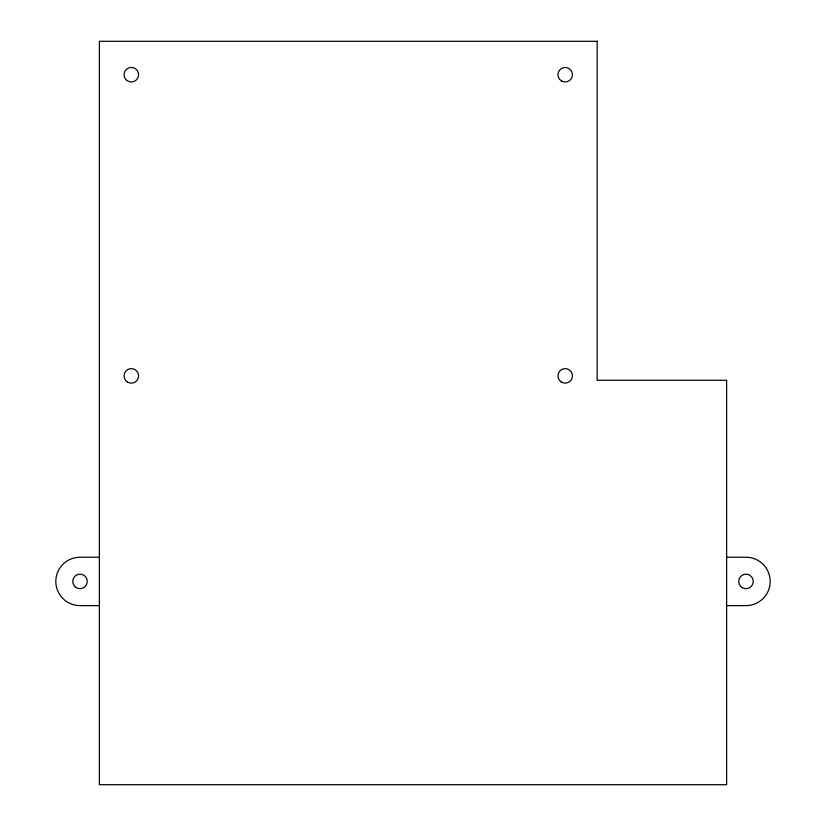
<?xml version="1.0" encoding="UTF-8"?>
<svg xmlns="http://www.w3.org/2000/svg" width="826" height="826" viewBox="0 0 826 826"><rect width="100%" height="100%" fill="white"/><g stroke="black" fill="none" stroke-linecap="round" stroke-linejoin="round"><path stroke-width="1.24" d="M99.378 557.23L80.019 557.23A24.202 24.202 0 0 0 55.817 581.421A24.202 24.202 0 0 0 80.019 605.623L99.378 605.623M726.622 557.23L745.981 557.23A24.202 24.202 0 0 1 770.183 581.421A24.202 24.202 0 0 1 745.981 605.623L726.622 605.623M597.157 41.3L99.378 41.3L99.378 784.7L726.622 784.7L726.622 380.27L597.157 380.27L597.157 41.3M561.587 80.979A7.258 7.258 0 0 0 572.47 74.691A7.258 7.258 0 0 0 561.587 68.403A7.258 7.258 0 0 0 561.587 80.979M127.101 80.607A7.258 7.258 0 0 0 138.551 75.393A7.258 7.258 0 0 0 128.309 68.083A7.258 7.258 0 0 0 127.101 80.607M127.627 382.128A7.258 7.258 0 0 0 138.582 375.954A7.258 7.258 0 0 0 127.762 369.552A7.258 7.258 0 0 0 127.627 382.128M561.153 381.891A7.258 7.258 0 0 0 572.459 376.388A7.258 7.258 0 0 0 562.031 369.356A7.258 7.258 0 0 0 561.153 381.891M75.693 587.255A7.258 7.258 0 0 0 87.226 582.258A7.258 7.258 0 0 0 77.138 574.762A7.258 7.258 0 0 0 75.693 587.255M742.182 587.616A7.258 7.258 0 0 0 753.24 581.618A7.258 7.258 0 0 0 742.522 575.041A7.258 7.258 0 0 0 742.182 587.616"/></g></svg>
